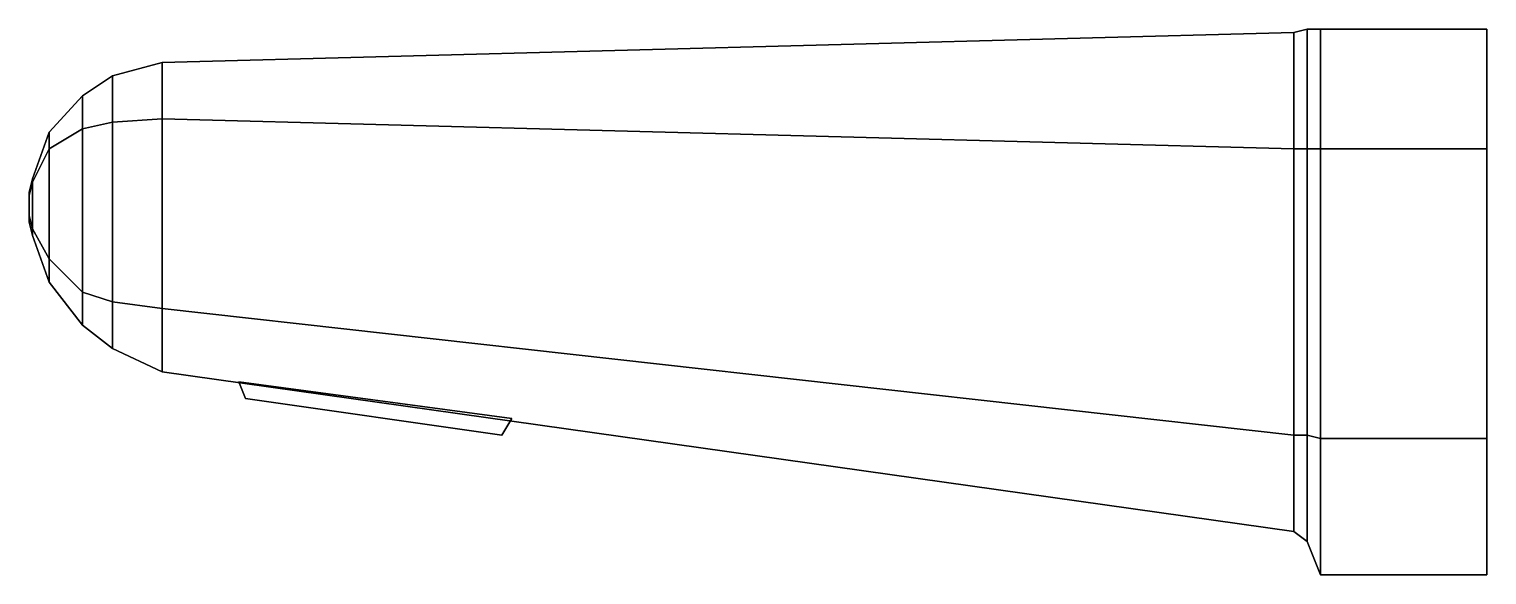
# Model space of a CAD drawing. Extents: x -4.38 to 0, y -3.33 to 2.11.
# Drawn here: x -4.38 to 0, y 0.47 to 2.11 of the extents above.
import ezdxf

# ---------------------------------------------------------------- set-up
doc = ezdxf.new("R2010")
doc.units = 0
doc.layers.add('WING2', color=5, linetype='CONTINUOUS')

msp = doc.modelspace()

# ---------------------------------------------------------------- linework, layer by layer
at = {"layer": 'WING2'}
for points in [[(-0.58, 1.75, -0.37), (-0.54, 1.75, -0.38), (-0.54, 2.11, -0.25), (-0.58, 2.1, -0.25)], [(-0.58, 2.1, -0.25), (-0.54, 2.11, -0.25), (-0.54, 1.75, -0.09), (-0.58, 1.75, -0.09)], [(-0.54, 1.75, -0.38), (-0.5, 1.75, -0.38), (-0.5, 2.11, -0.25), (-0.54, 2.11, -0.25)], [(-0.54, 2.11, -0.25), (-0.5, 2.11, -0.25), (-0.5, 1.75, -0.08), (-0.54, 1.75, -0.09)], [(-0.5, 1.75, -0.38), (0, 1.75, -0.41), (0, 2.11, -0.27), (-0.5, 2.11, -0.25)], [(-0.5, 2.11, -0.25), (0, 2.11, -0.27), (0, 1.75, -0.02), (-0.5, 1.75, -0.08)], [(-3.98, 1.84, -0.19), (-0.58, 1.75, -0.37), (-0.58, 2.1, -0.25), (-3.98, 2.01, -0.14)], [(-3.98, 2.01, -0.14), (-0.58, 2.1, -0.25), (-0.58, 1.75, -0.09), (-3.98, 1.84, -0.1)], [(-4.13, 1.97, -0.14), (-3.98, 2.01, -0.14), (-3.98, 1.84, -0.1), (-4.13, 1.83, -0.1)], [(-4.13, 1.83, -0.18), (-3.98, 1.84, -0.19), (-3.98, 2.01, -0.14), (-4.13, 1.97, -0.14)], [(-4.22, 1.91, -0.13), (-4.13, 1.97, -0.14), (-4.13, 1.83, -0.1), (-4.22, 1.81, -0.1)], [(-4.22, 1.81, -0.18), (-4.13, 1.83, -0.18), (-4.13, 1.97, -0.14), (-4.22, 1.91, -0.13)], [(-4.32, 1.8, -0.13), (-4.22, 1.91, -0.13), (-4.22, 1.81, -0.1), (-4.32, 1.75, -0.1)], [(-4.32, 1.75, -0.17), (-4.22, 1.81, -0.18), (-4.22, 1.91, -0.13), (-4.32, 1.8, -0.13)], [(-4.13, 1.29, -0.18), (-3.98, 1.27, -0.19), (-3.98, 1.84, -0.19), (-4.13, 1.83, -0.18)], [(-3.98, 1.84, -0.1), (-3.98, 1.27, -0.1), (-4.13, 1.29, -0.1), (-4.13, 1.83, -0.1)], [(-3.98, 1.27, -0.19), (-0.58, 0.89, -0.37), (-0.58, 1.75, -0.37), (-3.98, 1.84, -0.19)], [(-0.58, 1.75, -0.09), (-0.58, 0.89, -0.09), (-3.98, 1.27, -0.1), (-3.98, 1.84, -0.1)], [(-4.37, 1.66, -0.13), (-4.32, 1.8, -0.13), (-4.32, 1.75, -0.1), (-4.37, 1.65, -0.11)], [(-4.37, 1.65, -0.16), (-4.32, 1.75, -0.17), (-4.32, 1.8, -0.13), (-4.37, 1.66, -0.13)], [(-4.32, 1.42, -0.17), (-4.22, 1.32, -0.18), (-4.22, 1.81, -0.18), (-4.32, 1.75, -0.17)], [(-4.22, 1.81, -0.1), (-4.22, 1.32, -0.1), (-4.32, 1.42, -0.1), (-4.32, 1.75, -0.1)], [(-4.22, 1.32, -0.18), (-4.13, 1.29, -0.18), (-4.13, 1.83, -0.18), (-4.22, 1.81, -0.18)], [(-4.13, 1.83, -0.1), (-4.13, 1.29, -0.1), (-4.22, 1.32, -0.1), (-4.22, 1.81, -0.1)], [(-4.32, 1.75, -0.1), (-4.32, 1.42, -0.1), (-4.37, 1.51, -0.11), (-4.37, 1.65, -0.11)], [(-4.37, 1.51, -0.16), (-4.32, 1.42, -0.17), (-4.32, 1.75, -0.17), (-4.37, 1.65, -0.16)], [(-0.58, 0.89, -0.37), (-0.54, 0.89, -0.38), (-0.54, 1.75, -0.38), (-0.58, 1.75, -0.37)], [(-0.54, 1.75, -0.09), (-0.54, 0.89, -0.09), (-0.58, 0.89, -0.09), (-0.58, 1.75, -0.09)], [(-0.54, 0.89, -0.38), (-0.5, 0.88, -0.38), (-0.5, 1.75, -0.38), (-0.54, 1.75, -0.38)], [(-0.5, 1.75, -0.08), (-0.5, 0.88, -0.08), (-0.54, 0.89, -0.09), (-0.54, 1.75, -0.09)], [(-0.5, 0.88, -0.38), (0, 0.88, -0.41), (0, 1.75, -0.41), (-0.5, 1.75, -0.38)], [(0, 1.75, -0.02), (0, 0.88, -0.02), (-0.5, 0.88, -0.08), (-0.5, 1.75, -0.08)], [(-4.38, 1.61, -0.15), (-4.37, 1.65, -0.16), (-4.37, 1.66, -0.13), (-4.38, 1.62, -0.13)], [(-4.38, 1.62, -0.13), (-4.37, 1.66, -0.13), (-4.37, 1.65, -0.11), (-4.38, 1.61, -0.12)], [(-4.38, 1.55, -0.15), (-4.37, 1.51, -0.16), (-4.37, 1.65, -0.16), (-4.38, 1.61, -0.15)], [(-4.37, 1.65, -0.11), (-4.37, 1.51, -0.11), (-4.38, 1.55, -0.12), (-4.38, 1.61, -0.12)], [(-4.38, 1.62, -0.13), (-4.38, 1.53, -0.13), (-4.38, 1.55, -0.15), (-4.38, 1.61, -0.15)], [(-4.38, 1.61, -0.12), (-4.38, 1.55, -0.12), (-4.38, 1.53, -0.13), (-4.38, 1.62, -0.13)], [(-4.38, 1.53, -0.13), (-4.37, 1.49, -0.13), (-4.37, 1.51, -0.16), (-4.38, 1.55, -0.15)], [(-4.38, 1.55, -0.12), (-4.37, 1.51, -0.11), (-4.37, 1.49, -0.13), (-4.38, 1.53, -0.13)], [(-4.37, 1.51, -0.11), (-4.32, 1.42, -0.1), (-4.32, 1.35, -0.13), (-4.37, 1.49, -0.13)], [(-4.37, 1.49, -0.13), (-4.32, 1.35, -0.13), (-4.32, 1.42, -0.17), (-4.37, 1.51, -0.16)], [(-4.32, 1.42, -0.1), (-4.22, 1.32, -0.1), (-4.22, 1.22, -0.13), (-4.32, 1.35, -0.13)], [(-4.32, 1.35, -0.13), (-4.22, 1.22, -0.13), (-4.22, 1.32, -0.18), (-4.32, 1.42, -0.17)], [(-4.22, 1.32, -0.1), (-4.13, 1.29, -0.1), (-4.13, 1.15, -0.14), (-4.22, 1.22, -0.13)], [(-4.22, 1.22, -0.13), (-4.13, 1.15, -0.14), (-4.13, 1.29, -0.18), (-4.22, 1.32, -0.18)], [(-4.13, 1.29, -0.1), (-3.98, 1.27, -0.1), (-3.98, 1.08, -0.14), (-4.13, 1.15, -0.14)], [(-4.13, 1.15, -0.14), (-3.98, 1.08, -0.14), (-3.98, 1.27, -0.19), (-4.13, 1.29, -0.18)], [(-3.98, 1.08, -0.14), (-0.58, 0.6, -0.25), (-0.58, 0.89, -0.37), (-3.98, 1.27, -0.19)], [(-3.98, 1.27, -0.1), (-0.58, 0.89, -0.09), (-0.58, 0.6, -0.25), (-3.98, 1.08, -0.14)], [(-3.75, 1.05, -0.15), (-2.93, 0.94, -0.17), (-2.96, 0.89, -0.17), (-3.73, 1, -0.15)], [(-3.73, 1, -0.15), (-2.96, 0.89, -0.17), (-2.93, 0.94, -0.17), (-3.75, 1.05, -0.15)], [(-0.58, 0.6, -0.25), (-0.54, 0.57, -0.25), (-0.54, 0.89, -0.38), (-0.58, 0.89, -0.37)], [(-0.58, 0.89, -0.09), (-0.54, 0.89, -0.09), (-0.54, 0.57, -0.25), (-0.58, 0.6, -0.25)], [(-0.54, 0.57, -0.25), (-0.5, 0.47, -0.25), (-0.5, 0.88, -0.38), (-0.54, 0.89, -0.38)], [(-0.54, 0.89, -0.09), (-0.5, 0.88, -0.08), (-0.5, 0.47, -0.25), (-0.54, 0.57, -0.25)], [(-0.5, 0.47, -0.25), (0, 0.47, -0.27), (0, 0.88, -0.41), (-0.5, 0.88, -0.38)], [(-0.5, 0.88, -0.08), (0, 0.88, -0.02), (0, 0.47, -0.27), (-0.5, 0.47, -0.25)]]:
    msp.add_3dface(points, dxfattribs=at)

doc.saveas('drawing.dxf')
